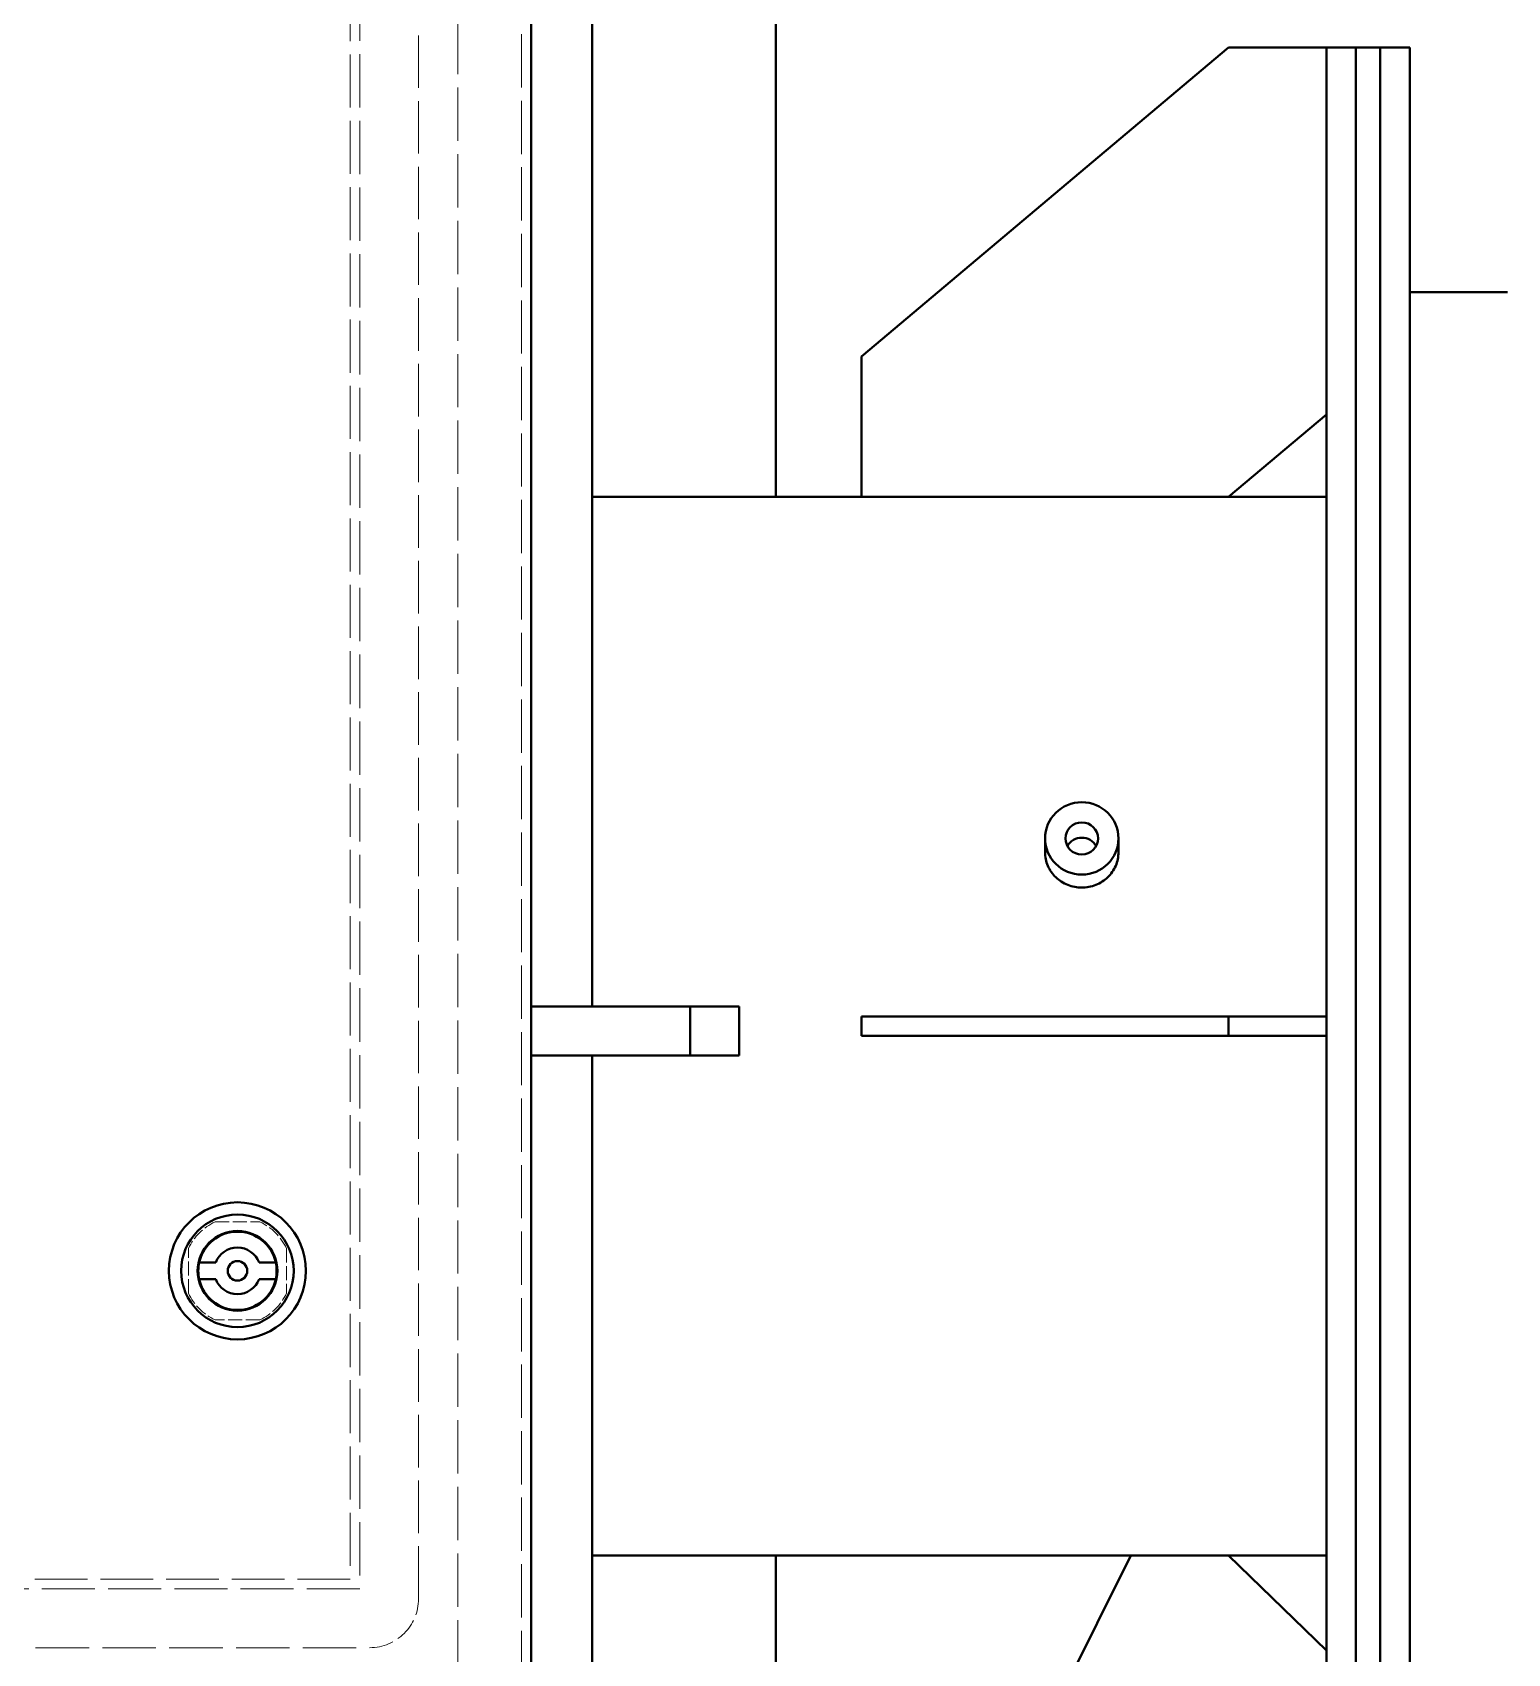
# Model space of a CAD drawing. Header units: millimetres. Extents: x 0 to 5945, y 0 to 4205.
# Drawn here: x 4945 to 5246.4, y 1665.5 to 1996.8 of the extents above; entities that cross this region are included whole.
import ezdxf

# ---------------------------------------------------------------- set-up
doc = ezdxf.new("R2010")
doc.units = ezdxf.units.MM
doc.header["$LTSCALE"] = 5
doc.linetypes.add('DASHED', pattern=[0.2067, 0.1654, -0.0413])
doc.layers.add('가려진 것(ISO)', color=2, linetype='DASHED', lineweight=18)
doc.layers.add('가시적인 것(ISO)', color=3, linetype='Continuous', lineweight=40)

msp = doc.modelspace()

# ---------------------------------------------------------------- linework, layer by layer
at = {"layer": '가려진 것(ISO)', "ltscale": 13.151269}
msp.add_line((5044.874, 1645.721), (5044.874, 2311.721), dxfattribs=at)
at = {"layer": '가려진 것(ISO)', "ltscale": 13.175637}
msp.add_line((5031.874, 2298.721), (5031.874, 1658.721), dxfattribs=at)
at = {"layer": '가려진 것(ISO)', "ltscale": 12.987153}
msp.add_line((5023.874, 1676.721), (5023.874, 2280.721), dxfattribs=at)
at = {"layer": '가려진 것(ISO)', "ltscale": 13.10639}
msp.add_line((5009.874, 2276.721), (5009.874, 1680.721), dxfattribs=at)
at = {"layer": '가려진 것(ISO)', "ltscale": 13.194353}
msp.add_line((5011.874, 2278.721), (5011.874, 1678.721), dxfattribs=at)
at = {"layer": '가려진 것(ISO)', "ltscale": 3.491266}
for p, q in [((4982.291, 1753.721), (4991.456, 1753.721)), ((4976.874, 1739.139), (4976.874, 1748.304)), ((4996.874, 1748.304), (4996.874, 1739.139)), ((4991.456, 1733.721), (4982.291, 1733.721))]:
    msp.add_line(p, q, dxfattribs=at)
at = {"layer": '가려진 것(ISO)', "ltscale": 12.977034}
msp.add_line((5009.874, 1680.721), (4553.874, 1680.721), dxfattribs=at)
at = {"layer": '가려진 것(ISO)', "ltscale": 13.090868}
msp.add_line((5011.874, 1678.721), (4551.874, 1678.721), dxfattribs=at)
at = {"layer": '가려진 것(ISO)', "ltscale": 13.204701}
msp.add_line((4549.874, 1666.721), (5013.874, 1666.721), dxfattribs=at)
at = {"layer": '가려진 것(ISO)', "ltscale": 2.98089}
for start, end in [(114.61998, 155.38002), (24.61998, 65.38002), (204.61998, 245.38002), (294.61998, 335.38002)]:
    msp.add_arc((4986.874, 1743.721), 11, start, end, dxfattribs=at)
at = {"layer": '가려진 것(ISO)', "ltscale": 5.983681}
msp.add_arc((5013.874, 1676.721), 10, 270, 0, dxfattribs=at)
at = {"layer": '가시적인 것(ISO)'}
for p, q in [((5046.874, 1643.721), (5046.874, 2313.721)), ((5059.374, 1797.721), (5059.374, 2188.721)), ((5096.874, 1901.871), (5096.874, 2114.449)), ((5189.374, 1993.721), (5114.374, 1930.534)), ((5209.374, 1993.721), (5189.374, 1993.721)), ((5209.374, 1993.721), (5215.374, 1993.721)), ((5209.374, 1993.711), (5209.374, 1993.721)), ((5209.374, 1993.711), (5209.374, 1795.721)), ((5215.374, 1593.721), (5215.374, 1993.721)), ((5215.374, 1993.721), (5215.374, 1593.721)), ((5220.374, 1993.721), (5215.374, 1993.721)), ((5220.374, 1593.721), (5220.374, 1993.721)), ((5220.374, 1993.721), (5226.374, 1993.721)), ((5220.374, 1593.721), (5220.374, 1993.721)), ((5226.374, 1593.721), (5226.374, 1993.721)), ((5226.374, 1943.721), (5246.374, 1943.721)), ((5114.374, 1930.534), (5114.374, 1901.871)), ((5189.374, 1901.871), (5209.374, 1918.721)), ((5059.374, 1901.871), (5114.374, 1901.871)), ((5114.374, 1901.871), (5189.374, 1901.871)), ((5189.374, 1901.871), (5209.374, 1901.871)), ((5151.874, 1832.084), (5151.874, 1829.239)), ((5166.874, 1832.084), (5166.874, 1829.239)), ((5079.374, 1797.721), (5046.874, 1797.721)), ((5089.374, 1797.721), (5079.374, 1797.721)), ((5079.374, 1797.721), (5079.374, 1787.721)), ((5089.374, 1787.721), (5089.374, 1797.721)), ((5114.374, 1795.721), (5189.374, 1795.721)), ((5114.374, 1791.721), (5114.374, 1795.721)), ((5189.374, 1795.721), (5209.374, 1795.721)), ((5189.374, 1791.721), (5189.374, 1795.721)), ((5209.374, 1795.721), (5209.374, 1793.721)), ((5209.374, 1793.721), (5209.374, 1791.721)), ((5189.374, 1791.721), (5114.374, 1791.721)), ((5209.374, 1791.721), (5189.374, 1791.721)), ((5209.374, 1791.721), (5209.374, 1593.721)), ((5079.374, 1787.721), (5046.874, 1787.721)), ((5059.374, 1348.721), (5059.374, 1787.721)), ((5079.374, 1787.721), (5089.374, 1787.721)), ((4979.057, 1745.421), (4982.439, 1745.421)), ((4994.691, 1745.421), (4991.309, 1745.421)), ((4979.057, 1742.021), (4982.439, 1742.021)), ((4994.691, 1742.021), (4991.309, 1742.021)), ((5169.374, 1685.571), (5059.374, 1463.649)), ((5059.374, 1685.571), (5169.374, 1685.571)), ((5096.874, 1539.304), (5096.874, 1685.571)), ((5189.374, 1685.571), (5169.374, 1685.571)), ((5209.374, 1666.168), (5189.374, 1685.571)), ((5189.374, 1685.571), (5209.374, 1685.571))]:
    msp.add_line(p, q, dxfattribs=at)
for radius in [14, 11.5, 8.15, 2]:
    msp.add_circle((4986.874, 1743.721), radius, dxfattribs=at)
for radius, start, end in [(8, 12.2689, 167.7311), (4.75, 20.97096, 159.02904), (8, 167.7311, 192.2689), (8, 347.7311, 12.2689), (8, 192.2689, 347.7311), (4.75, 200.97096, 339.02904)]:
    msp.add_arc((4986.874, 1743.721), radius, start, end, dxfattribs=at)
for major_axis in [(7.5, 0), (-3.323, 0)]:
    msp.add_ellipse((5159.374, 1832.084), major_axis=major_axis, ratio=0.9848078, dxfattribs=at)
msp.add_ellipse((5159.374, 1828.958), major_axis=(-3.323, 0), ratio=0.9848078, start_param=3.6393901, end_param=5.7853879, dxfattribs=at)
msp.add_open_spline([(5166.874, 1829.239), (5166.874, 1828.343), (5166.688, 1827.381), (5165.924, 1825.604), (5165.346, 1824.788), (5164.013, 1823.5), (5163.17, 1822.942), (5161.322, 1822.2), (5160.317, 1822.017), (5158.433, 1822.017), (5157.429, 1822.199), (5155.584, 1822.938), (5154.742, 1823.495), (5153.407, 1824.781), (5152.827, 1825.598), (5152.061, 1827.378), (5151.874, 1828.341), (5151.874, 1829.239)], degree=3, knots=[1.1406317, 1.1406317, 1.1406317, 1.1406317, 1.4253124, 1.4253124, 1.7099931, 1.7099931, 1.9928303, 1.9928303, 2.2756675, 2.2756675, 2.557968, 2.557968, 2.8402684, 2.8402684, 3.1254859, 3.1254859, 3.4107033, 3.4107033, 3.4107033, 3.4107033], dxfattribs=at)

doc.saveas('drawing.dxf')
